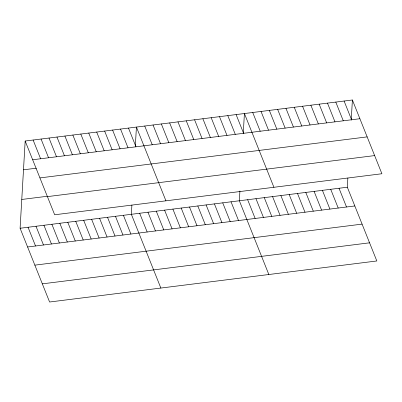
<?xml version="1.0" encoding="UTF-8"?>
<svg xmlns="http://www.w3.org/2000/svg" width="402" height="402" viewBox="0 0 402 402"><rect width="100%" height="100%" fill="white"/><g stroke="black" fill="none" stroke-linecap="round" stroke-linejoin="round"><path stroke-width="0.6" d="M347.866 178.011L347.328 187.221L376.83 260.973L49.597 302.008L20.1 228.256L25.17 141.027L352.403 99.992L381.9 173.744L54.672 214.779L25.17 141.027M131.891 205.09L131.359 214.306L160.855 288.058M135.293 146.65L136.429 127.072L165.931 200.824M239.914 190.975L239.346 200.764L268.843 274.516M243.245 133.685L244.416 113.535L273.913 187.287M351.227 120.143L352.403 99.992M32.668 159.76L359.896 118.726M23.497 169.81L36.336 168.202M39.929 177.915L367.157 136.886M21.773 199.467L47.451 196.251M47.411 196.623L374.639 155.589M20.1 228.256L347.328 187.221M27.592 246.989L354.82 205.96M34.853 265.144L362.086 224.115M42.336 283.852L369.564 242.818M344.097 101.038L351.589 119.771M335.791 102.078L343.283 120.811M327.479 103.118L334.977 121.851M319.173 104.158L326.67 122.896M310.867 105.203L318.364 123.937M339.022 188.267L346.514 207M302.56 106.244L310.053 124.977M330.715 189.307L338.208 208.04M294.254 107.284L301.746 126.017M322.409 190.347L329.901 209.08M285.948 108.324L293.44 127.062M314.103 191.387L321.595 210.125M277.641 109.369L285.134 128.102M305.796 192.432L313.289 211.166M269.335 110.409L276.827 129.142M297.49 193.473L304.982 212.206M261.029 111.449L268.521 130.183M289.184 194.513L296.676 213.251M252.722 112.495L260.215 131.228M280.877 195.558L288.37 214.291M272.571 196.598L280.063 215.331M236.11 114.575L243.602 133.308M264.265 197.638L271.757 216.371M227.803 115.615L235.296 134.353M255.958 198.678L263.451 217.417M219.497 116.66L226.989 135.394M247.652 199.724L255.144 218.457M211.191 117.701L218.683 136.434M202.884 118.741L210.377 137.474M231.034 201.804L238.532 220.537M194.578 119.781L202.07 138.519M222.728 202.849L230.225 221.582M186.272 120.826L193.764 139.559M214.422 203.889L221.919 222.623M177.965 121.866L185.458 140.599M206.115 204.93L213.613 223.663M169.654 122.906L177.151 141.645M197.809 205.97L205.301 224.708M161.348 123.952L168.845 142.685M189.503 207.015L196.995 225.748M153.041 124.992L160.539 143.725M181.196 208.055L188.689 226.788M144.735 126.032L152.232 144.765M172.89 209.095L180.382 227.828M164.584 210.135L172.076 228.874M128.484 128.072L135.976 146.805M156.277 211.181L163.77 229.914M120.535 129.067L128.027 147.8M147.971 212.221L155.463 230.954M112.59 130.062L120.082 148.8M139.665 213.261L147.157 231.994M104.641 131.062L112.138 149.795M96.696 132.057L104.188 150.79M123.409 215.301L130.906 234.034M88.747 133.052L96.244 151.785M115.464 216.296L122.957 235.029M80.802 134.047L88.294 152.785M107.515 217.291L115.012 236.029M72.852 135.047L80.35 153.78M99.57 218.291L107.063 237.024M64.908 136.042L72.4 154.775M91.621 219.286L99.118 238.019M56.958 137.037L64.456 155.775M83.676 220.281L91.169 239.019M49.014 138.037L56.506 156.77M75.727 221.281L83.224 240.014M41.064 139.032L48.562 157.765M67.782 222.276L75.275 241.009M33.12 140.027L40.612 158.765M59.833 223.271L67.33 242.004M51.888 224.271L59.38 243.004M43.939 225.266L51.436 243.999M35.994 226.261L43.486 244.994M28.045 227.256L35.542 245.994"/></g></svg>
